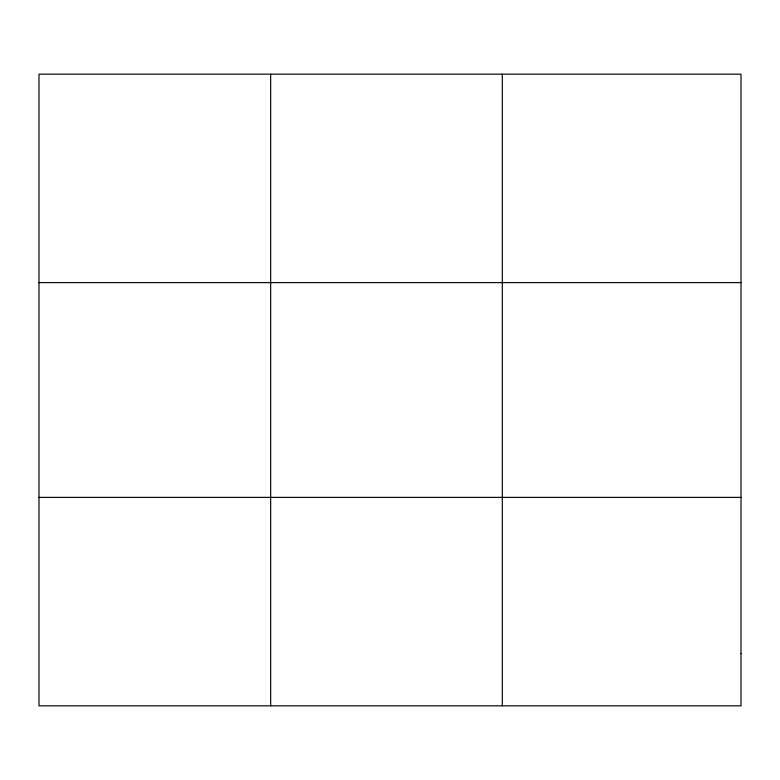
<?xml version="1.0" encoding="UTF-8"?>
<svg xmlns="http://www.w3.org/2000/svg" width="780" height="780" viewBox="0 0 780 780"><rect width="100%" height="100%" fill="white"/><g stroke="black" fill="none" stroke-linecap="round" stroke-linejoin="round"><path stroke-width="1.17" d="M270.66 74.168L270.66 705.832M502.32 74.168L502.32 705.832M39 282.613L741 282.613M39 497.386L741 497.386M741 653.718L741 705.832L39 705.832L39 74.168L741 74.168L741 653.718"/></g></svg>
